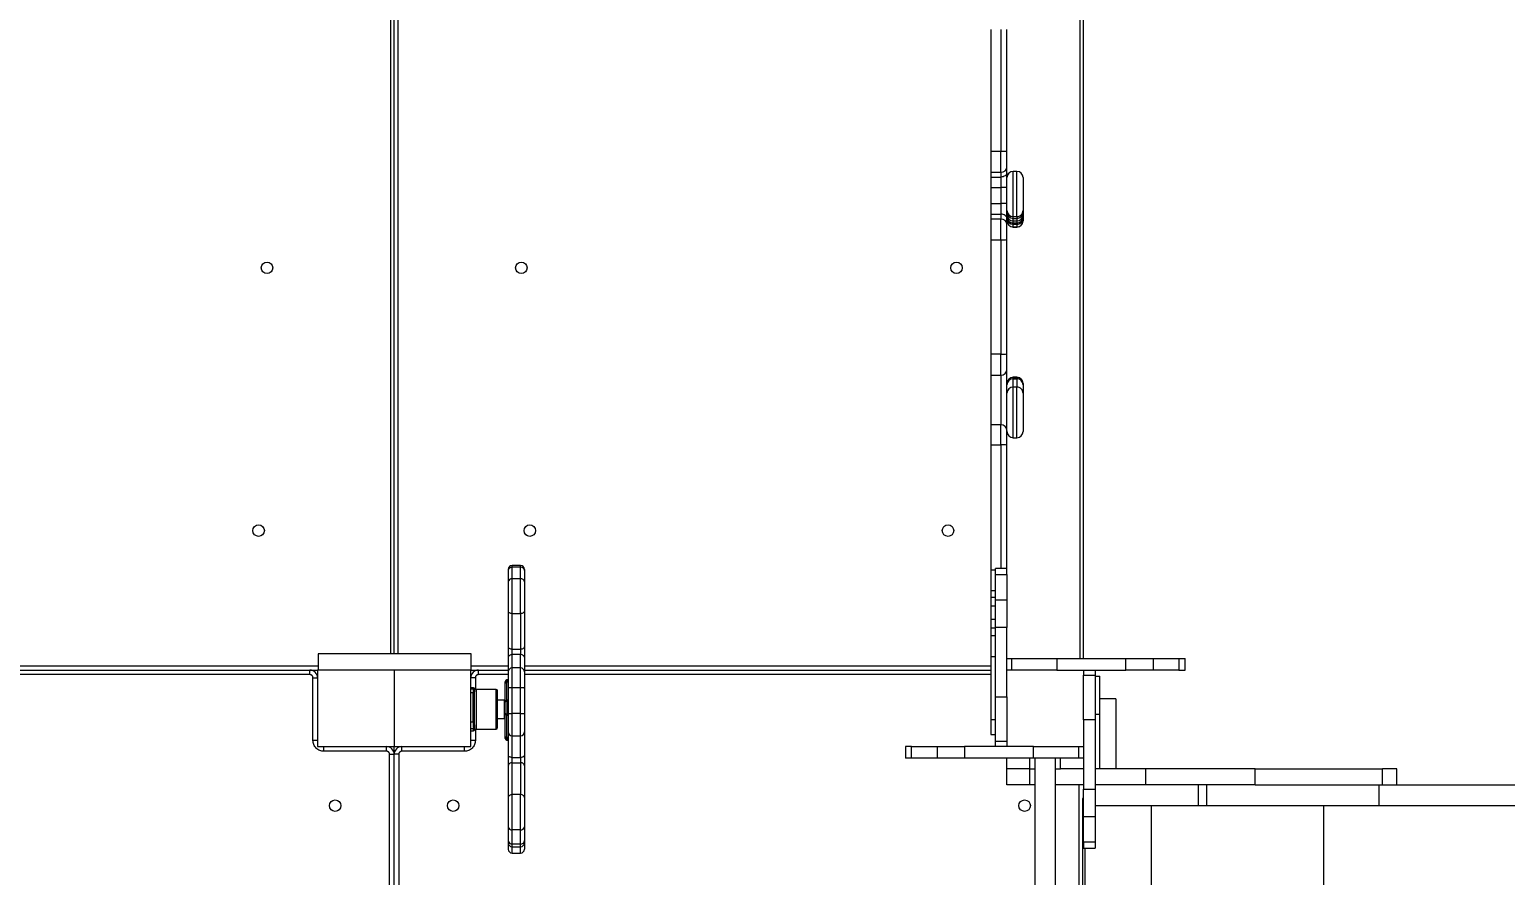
# Model space of a CAD drawing. Header units: millimetres. Extents: x -9110 to 8278, y -6387 to 5914.
# Drawn here: x 2293 to 4219, y -764 to 340 of the extents above; entities that cross this region are included whole.
import ezdxf

# ---------------------------------------------------------------- set-up
doc = ezdxf.new("R2010")
doc.units = ezdxf.units.MM
doc.layers.add('DIKOM_ОБЪЕКТ', color=7, linetype='Continuous')
doc.layers.add('DIKOM_РАЗМЕР_ОБЪЕКТА', color=7, linetype='Continuous')
doc.styles.add('style1', font='arial.ttf', dxfattribs={"width": 0.8})
doc.dimstyles.new('1-50', dxfattribs={"dimtxt": 300, "dimasz": 200, "dimexe": 100, "dimexo": 0, "dimgap": 100, "dimtad": 1, "dimtxsty": 'style1', "dimcen": 200, "dimclrd": 7, "dimclre": 7, "dimclrt": 7, "dimadec": 1, "dimazin": 2, "dimtfac": 1, "dimtmove": 0, "dimatfit": 2, "dimfxl": 0, "dimlwd": 25, "dimlwe": 18, "dimarcsym": 0})

# ---------------------------------------------------------------- blocks, each defined once
blk = doc.blocks.new('*D11')
at = {"layer": 'Defpoints', "color": 0, "transparency": 16777216}
for p in [(-6509.9, 304), (6278.2, -1263), (6278.2, -4310)]:
    blk.add_point(p, dxfattribs=at)
at = {"layer": 'DIKOM_РАЗМЕР_ОБЪЕКТА', "color": 7, "lineweight": 18, "transparency": 16777216}
for p, q in [((-6509.9, 304), (-6509.9, -4410)), ((6278.2, -1263), (6278.2, -4410))]:
    blk.add_line(p, q, dxfattribs=at)
at = {"layer": 'DIKOM_РАЗМЕР_ОБЪЕКТА', "color": 7, "lineweight": 25, "transparency": 16777216}
blk.add_line((-6309.9, -4310), (6078.2, -4310), dxfattribs=at)
at = {"layer": 'DIKOM_РАЗМЕР_ОБЪЕКТА', "color": 7, "transparency": 16777216}
for points in [[(-6309.9, -4276.6), (-6309.9, -4343.3), (-6509.9, -4310)], [(6078.2, -4276.6), (6078.2, -4343.3), (6278.2, -4310)]]:
    blk.add_solid(points, dxfattribs=at)
at = {"layer": 'DIKOM_РАЗМЕР_ОБЪЕКТА', "color": 7, "transparency": 16777216, "insert": (-27.3, -4056.8), "char_height": 300, "attachment_point": 5, "style": 'style1'}
blk.add_mtext('12800', dxfattribs=at)

msp = doc.modelspace()

# ---------------------------------------------------------------- linework, layer by layer
at = {"layer": 'DIKOM_ОБЪЕКТ', "color": 7, "linetype": 'Continuous', "lineweight": 15}
for p, q in [((2763.752, 982.968), (2763.752, -475.032)), ((2768.752, -475.032), (2768.752, 982.968)), ((2773.752, -475.032), (2773.752, 982.968)), ((3663.752, 988.968), (3663.752, -481.032)), ((3668.752, -481.032), (3668.752, 988.968)), ((3547.752, 340.289), (3547.752, 180.913)), ((3560.752, 340.289), (3560.752, 180.913)), ((3568.752, 180.696), (3568.752, 340.072)), ((3547.752, 180.913), (3547.752, 153.859)), ((3560.752, 180.913), (3547.752, 180.913)), ((3560.752, 153.859), (3560.752, 180.913)), ((3581.752, 154.911), (3576.752, 154.911)), ((3576.752, 95.915), (3576.752, 154.911)), ((3581.752, 95.915), (3581.752, 154.911)), ((3547.752, 153.859), (3560.752, 153.859)), ((3547.752, 153.859), (3547.752, 147.518)), ((3547.752, 147.518), (3560.752, 147.518)), ((3547.752, 147.518), (3547.752, 133.648)), ((3560.752, 153.859), (3560.752, 147.518)), ((3560.752, 147.518), (3560.752, 133.648)), ((3547.752, 133.648), (3560.752, 133.648)), ((3547.752, 133.648), (3547.752, 112.842)), ((3568.752, 133.648), (3560.752, 133.648)), ((3560.752, 133.648), (3560.752, 112.842)), ((3568.752, 112.842), (3568.752, 133.648)), ((3547.752, 112.842), (3560.752, 112.842)), ((3547.752, 112.842), (3547.752, 98.972)), ((3547.752, 98.972), (3560.752, 98.972)), ((3547.752, 98.972), (3547.752, 92.637)), ((3560.752, 112.842), (3560.752, 98.972)), ((3568.752, 112.842), (3560.752, 112.842)), ((3560.752, 98.972), (3560.752, 92.637)), ((3589.752, 103.914), (3589.752, 101.574)), ((3589.752, 97.965), (3589.752, 95.075)), ((3560.752, 92.637), (3547.752, 92.637)), ((3547.752, 92.637), (3547.752, 65.597)), ((3560.752, 65.597), (3560.752, 92.637)), ((3576.752, 95.915), (3581.752, 95.915)), ((3576.752, 93.576), (3576.752, 95.915)), ((3576.752, 93.576), (3581.752, 93.576)), ((3576.752, 90.379), (3576.752, 93.576)), ((3576.752, 90.379), (3581.752, 90.379)), ((3576.752, 87.489), (3576.752, 90.379)), ((3581.752, 87.489), (3576.752, 87.489)), ((3576.752, 85.942), (3576.752, 87.489)), ((3576.752, 85.942), (3581.752, 85.942)), ((3576.752, 82.284), (3576.752, 85.942)), ((3581.752, 82.284), (3576.752, 82.284)), ((3576.752, 82.279), (3576.752, 82.284)), ((3576.752, 82.279), (3581.752, 82.279)), ((3581.752, 95.915), (3581.752, 93.576)), ((3581.752, 93.576), (3581.752, 90.379)), ((3581.752, 90.379), (3581.752, 87.489)), ((3581.752, 85.942), (3581.752, 87.489)), ((3581.752, 85.942), (3581.752, 82.284)), ((3581.752, 82.279), (3581.752, 82.284)), ((3589.752, 93.941), (3589.752, 90.283)), ((3547.752, 65.597), (3560.752, 65.597)), ((3547.752, 65.597), (3547.752, -83.593)), ((3560.752, 65.597), (3560.752, -83.593)), ((3568.752, -83.378), (3568.752, 65.812)), ((3560.752, -83.593), (3547.752, -83.593)), ((3547.752, -83.593), (3547.752, -111.049)), ((3560.752, -111.049), (3560.752, -83.593)), ((3547.752, -111.049), (3560.752, -111.049)), ((3547.752, -111.049), (3547.752, -176.031)), ((3560.752, -111.049), (3560.752, -176.031)), ((3581.752, -113.873), (3576.752, -113.873)), ((3576.752, -113.914), (3576.752, -113.873)), ((3576.752, -113.914), (3581.752, -113.914)), ((3576.752, -115.8), (3576.752, -113.914)), ((3581.752, -113.914), (3581.752, -113.873)), ((3581.752, -113.914), (3581.752, -115.8)), ((3581.752, -115.8), (3576.752, -115.8)), ((3576.752, -115.841), (3576.752, -115.8)), ((3576.752, -126.811), (3576.752, -115.841)), ((3576.752, -115.841), (3581.752, -115.841)), ((3581.752, -126.811), (3576.752, -126.811)), ((3576.752, -192.766), (3576.752, -126.811)), ((3581.752, -115.841), (3581.752, -115.8)), ((3581.752, -115.841), (3581.752, -126.811)), ((3581.752, -192.766), (3581.752, -126.811)), ((3589.752, -121.903), (3589.752, -123.656)), ((3589.752, -123.831), (3589.752, -134.8)), ((3560.752, -176.031), (3547.752, -176.031)), ((3547.752, -176.031), (3547.752, -202.025)), ((3560.752, -202.025), (3560.752, -176.031)), ((3547.752, -202.025), (3560.752, -202.025)), ((3547.752, -202.025), (3547.752, -365.569)), ((3560.752, -202.025), (3560.752, -363.457)), ((3568.752, -363.457), (3568.752, -202.411)), ((3576.752, -192.766), (3581.752, -192.766)), ((2933.752, -359.503), (2922.752, -359.503)), ((2922.752, -361.668), (2922.752, -359.503)), ((2922.752, -376.84), (2922.752, -361.668)), ((2933.752, -361.668), (2922.752, -361.668)), ((2933.752, -361.668), (2933.752, -359.503)), ((2933.752, -376.84), (2933.752, -361.668)), ((3547.752, -365.569), (3547.752, -392.404)), ((3553.752, -365.569), (3547.752, -365.569)), ((3568.752, -363.457), (3553.752, -363.457)), ((3553.752, -371.513), (3553.752, -363.457)), ((3568.752, -371.513), (3568.752, -363.457)), ((2922.752, -422.371), (2922.752, -376.84)), ((2933.752, -376.84), (2922.752, -376.84)), ((2933.752, -422.371), (2933.752, -376.84)), ((3553.752, -371.513), (3568.752, -371.513)), ((3553.752, -404.74), (3553.752, -371.513)), ((3568.752, -371.513), (3568.752, -404.74)), ((3547.752, -392.404), (3547.752, -400.758)), ((3547.752, -392.404), (3553.752, -392.404)), ((3547.752, -400.758), (3547.752, -412.153)), ((3547.752, -400.758), (3553.752, -400.758)), ((2917.752, -419.043), (2917.752, -465.642)), ((2922.752, -422.371), (2933.752, -422.371)), ((2922.752, -468.971), (2922.752, -422.371)), ((2933.752, -422.371), (2933.752, -468.971)), ((2938.752, -419.043), (2938.752, -465.642)), ((3547.752, -412.153), (3547.752, -429.455)), ((3547.752, -412.153), (3553.752, -412.153)), ((3568.752, -404.74), (3553.752, -404.74)), ((3553.752, -440.711), (3553.752, -404.74)), ((3568.752, -404.74), (3568.752, -440.711)), ((3547.752, -429.455), (3547.752, -441.128)), ((3547.752, -429.455), (3553.752, -429.455)), ((3547.752, -441.128), (3547.752, -451.347)), ((3547.752, -441.128), (3553.752, -441.128)), ((3568.752, -440.711), (3553.752, -440.711)), ((3553.752, -530.828), (3553.752, -440.711)), ((3568.752, -530.828), (3568.752, -440.711)), ((3547.752, -451.347), (3547.752, -478.206)), ((3553.752, -451.347), (3547.752, -451.347)), ((2669.422, -475.032), (2669.422, -496.032)), ((2869.422, -475.032), (2669.422, -475.032)), ((2869.422, -496.032), (2869.422, -475.032)), ((2922.752, -468.971), (2933.752, -468.971)), ((2922.752, -475.868), (2922.752, -468.971)), ((2933.752, -475.868), (2922.752, -475.868)), ((2922.752, -493.289), (2922.752, -475.868)), ((2933.752, -468.971), (2933.752, -475.868)), ((2933.752, -493.289), (2933.752, -475.868)), ((3547.752, -478.206), (3547.752, -561.183)), ((3547.752, -478.206), (3553.752, -478.206)), ((3568.752, -481.032), (3575.275, -481.032)), ((3575.275, -496.032), (3575.275, -481.032)), ((3575.275, -481.032), (3633.956, -481.032)), ((3633.956, -481.032), (3633.956, -496.032)), ((3633.956, -481.032), (3724.072, -481.032)), ((3724.072, -496.032), (3724.072, -481.032)), ((3724.072, -481.032), (3760.044, -481.032)), ((3760.044, -496.032), (3760.044, -481.032)), ((3760.044, -481.032), (3793.271, -481.032)), ((3793.271, -481.032), (3793.271, -496.032)), ((3793.271, -481.032), (3801.327, -481.032)), ((3801.327, -496.032), (3801.327, -481.032)), ((2669.422, -491.032), (1873.752, -491.032)), ((1968.752, -496.032), (2668.752, -496.032)), ((2658.752, -502.032), (2658.752, -496.032)), ((2668.752, -496.032), (2668.752, -596.032)), ((2768.752, -496.032), (2668.752, -496.032)), ((2868.752, -496.032), (2768.752, -496.032)), ((2768.752, -496.032), (2768.752, -596.032)), ((2869.422, -496.032), (2868.752, -496.032)), ((2868.752, -596.032), (2868.752, -496.032)), ((2917.752, -491.032), (2869.422, -491.032)), ((2869.422, -496.032), (2917.752, -496.032)), ((2878.752, -502.032), (2878.752, -496.032)), ((2933.752, -493.289), (2922.752, -493.289)), ((2922.752, -519.064), (2922.752, -493.289)), ((2933.752, -519.064), (2933.752, -493.289)), ((3547.752, -491.032), (2938.752, -491.032)), ((2938.752, -496.032), (3547.752, -496.032)), ((3575.275, -496.032), (3568.752, -496.032)), ((3633.956, -496.032), (3575.275, -496.032)), ((3633.956, -496.032), (3724.072, -496.032)), ((3668.752, -496.032), (3668.752, -502.554)), ((3683.752, -496.032), (3683.752, -502.554)), ((3760.044, -496.032), (3724.072, -496.032)), ((3793.271, -496.032), (3760.044, -496.032)), ((3793.271, -496.032), (3801.327, -496.032)), ((2658.752, -502.032), (1978.752, -502.032)), ((2662.752, -588.032), (2662.752, -506.032)), ((2662.752, -506.032), (2668.752, -506.032)), ((2874.752, -506.032), (2868.752, -506.032)), ((2872.288, -519.23), (2868.752, -519.23)), ((2872.288, -520.665), (2872.288, -519.23)), ((2874.02, -521.614), (2874.02, -520.23)), ((2874.752, -506.032), (2874.752, -520.963)), ((2917.752, -502.032), (2878.752, -502.032)), ((2917.752, -508.897), (2915.752, -508.897)), ((2915.752, -508.897), (2915.752, -511.491)), ((2915.752, -535.496), (2915.752, -511.491)), ((2915.752, -511.491), (2917.752, -511.491)), ((2922.752, -552.729), (2922.752, -519.064)), ((2933.752, -519.064), (2922.752, -519.064)), ((2933.752, -552.729), (2933.752, -519.064)), ((3547.752, -502.032), (2938.752, -502.032)), ((3668.752, -502.554), (3683.752, -502.554)), ((3668.752, -561.235), (3668.752, -502.554)), ((3683.752, -502.554), (3683.752, -561.235)), ((3683.752, -503.815), (3689.752, -503.815)), ((3689.752, -553.815), (3689.752, -503.815)), ((2868.752, -520.665), (2872.288, -520.665)), ((2871.752, -525.749), (2868.752, -525.749)), ((2871.752, -523.144), (2871.752, -525.749)), ((2871.752, -563.676), (2871.752, -525.749)), ((2901.752, -521.23), (2875.752, -521.23)), ((2875.752, -521.23), (2875.752, -573.23)), ((2901.752, -573.23), (2901.752, -521.23)), ((2912.752, -535.23), (2903.752, -535.23)), ((2912.752, -559.23), (2912.752, -535.23)), ((2915.752, -535.496), (2915.752, -554.825)), ((2917.752, -535.496), (2915.752, -535.496)), ((3553.752, -530.828), (3568.752, -530.828)), ((3553.752, -589.509), (3553.752, -530.828)), ((3568.752, -530.828), (3568.752, -589.509)), ((3710.752, -533.815), (3689.752, -533.815)), ((3710.752, -533.815), (3710.752, -625.032)), ((2915.752, -554.825), (2917.752, -554.825)), ((2915.752, -584.086), (2915.752, -554.825)), ((2933.752, -552.729), (2922.752, -552.729)), ((2922.752, -581.905), (2922.752, -552.729)), ((2933.752, -581.905), (2933.752, -552.729)), ((3683.752, -553.815), (3689.752, -553.815)), ((3689.752, -625.032), (3689.752, -553.815)), ((2868.752, -563.676), (2871.752, -563.676)), ((2872.288, -572.619), (2868.752, -572.619)), ((2868.752, -575.23), (2872.288, -575.23)), ((2871.752, -563.676), (2871.752, -569.163)), ((2872.288, -575.23), (2872.288, -572.619)), ((2874.02, -574.23), (2874.02, -571.712)), ((2874.752, -573.498), (2874.752, -588.032)), ((2875.752, -573.23), (2901.752, -573.23)), ((2903.752, -559.23), (2912.752, -559.23)), ((3547.752, -561.183), (3547.752, -580.032)), ((3553.752, -561.183), (3547.752, -561.183)), ((3683.752, -561.235), (3668.752, -561.235)), ((3668.752, -561.235), (3668.752, -651.352)), ((3683.752, -561.235), (3683.752, -651.352)), ((2668.752, -588.032), (2662.752, -588.032)), ((2668.752, -596.032), (2768.752, -596.032)), ((2676.752, -602.032), (2676.752, -596.032)), ((2758.752, -602.032), (2758.752, -596.032)), ((2768.752, -596.032), (2868.752, -596.032)), ((2768.752, -606.032), (2768.752, -596.032)), ((2778.752, -602.032), (2778.752, -596.032)), ((2860.752, -602.032), (2860.752, -596.032)), ((2874.752, -588.032), (2868.752, -588.032)), ((2917.752, -584.086), (2915.752, -584.086)), ((2915.752, -584.086), (2915.752, -587.491)), ((2915.752, -587.491), (2917.752, -587.491)), ((2922.752, -581.905), (2933.752, -581.905)), ((2922.752, -610.177), (2922.752, -581.905)), ((2933.752, -610.177), (2933.752, -581.905)), ((3436.177, -596.032), (3436.177, -611.032)), ((3444.233, -596.032), (3436.177, -596.032)), ((3444.233, -611.032), (3444.233, -596.032)), ((3444.233, -596.032), (3477.461, -596.032)), ((3477.461, -596.032), (3477.461, -611.032)), ((3477.461, -596.032), (3513.432, -596.032)), ((3513.432, -596.032), (3513.432, -611.032)), ((3603.548, -596.032), (3513.432, -596.032)), ((3547.752, -580.032), (3553.752, -580.032)), ((3568.752, -589.509), (3553.752, -589.509)), ((3553.752, -596.032), (3553.752, -589.509)), ((3568.752, -589.509), (3568.752, -596.032)), ((3603.548, -611.032), (3603.548, -596.032)), ((3603.548, -596.032), (3662.229, -596.032)), ((3662.229, -596.032), (3662.229, -611.032)), ((3662.229, -596.032), (3668.752, -596.032)), ((2758.752, -602.032), (2676.752, -602.032)), ((2762.752, -1286.032), (2762.752, -606.032)), ((2762.752, -606.032), (2768.752, -606.032)), ((2768.752, -1286.032), (2768.752, -606.032)), ((2774.752, -606.032), (2768.752, -606.032)), ((2774.752, -606.032), (2774.752, -1286.032)), ((2860.752, -602.032), (2778.752, -602.032)), ((2922.752, -610.177), (2933.752, -610.177)), ((2922.752, -617.055), (2922.752, -610.177)), ((2933.752, -610.177), (2933.752, -617.055)), ((3444.233, -611.032), (3436.177, -611.032)), ((3477.461, -611.032), (3444.233, -611.032)), ((3513.432, -611.032), (3477.461, -611.032)), ((3603.548, -611.032), (3513.432, -611.032)), ((3568.752, -625.032), (3568.752, -611.032)), ((3598.752, -625.032), (3598.752, -611.032)), ((3662.229, -611.032), (3603.548, -611.032)), ((3605.252, -611.032), (3605.252, -1292.032)), ((3632.252, -1292.032), (3632.252, -611.032)), ((3638.762, -625.032), (3638.762, -611.032)), ((3668.752, -611.032), (3662.229, -611.032)), ((2917.752, -620.786), (2917.752, -662.362)), ((2922.752, -658.632), (2922.752, -617.055)), ((2922.752, -617.055), (2933.752, -617.055)), ((2933.752, -617.055), (2933.752, -658.632)), ((2938.752, -620.786), (2938.752, -662.362)), ((3598.752, -625.032), (3568.752, -625.032)), ((3568.757, -646.032), (3568.757, -625.032)), ((3598.752, -625.032), (3605.252, -625.032)), ((3598.756, -646.032), (3598.756, -625.032)), ((3632.252, -625.032), (3638.762, -625.032)), ((3639.168, -625.032), (3638.762, -625.032)), ((3668.752, -625.032), (3638.762, -625.032)), ((3749.907, -625.032), (3683.752, -625.032)), ((3749.907, -646.032), (3749.907, -625.032)), ((3892.659, -625.032), (3749.907, -625.032)), ((3892.659, -646.032), (3892.659, -625.032)), ((3892.659, -625.032), (4058.806, -625.032)), ((4058.806, -646.032), (4058.806, -625.032)), ((4077.668, -625.032), (4058.806, -625.032)), ((4077.668, -646.032), (4077.668, -625.032)), ((3598.756, -646.032), (3568.757, -646.032)), ((3605.252, -646.032), (3598.756, -646.032)), ((3668.752, -646.032), (3632.252, -646.032)), ((3662.752, -1246.032), (3662.752, -646.032)), ((3668.752, -651.352), (3683.752, -651.352)), ((3668.752, -687.323), (3668.752, -651.352)), ((3749.907, -646.032), (3683.752, -646.032)), ((3683.752, -651.352), (3683.752, -687.323)), ((3892.659, -646.032), (3749.907, -646.032)), ((3818.759, -673.032), (3818.759, -646.032)), ((3829.592, -673.032), (3829.592, -646.032)), ((3892.659, -646.032), (4040.106, -646.032)), ((4040.106, -646.032), (4054.569, -646.032)), ((4054.569, -673.032), (4054.569, -646.032)), ((4054.569, -646.032), (5333.103, -646.032)), ((2922.752, -704.626), (2922.752, -658.632)), ((2933.752, -658.632), (2922.752, -658.632)), ((2933.752, -704.626), (2933.752, -658.632)), ((3667.262, -663.532), (3667.262, -1228.532)), ((3668.752, -663.532), (3667.262, -663.532)), ((3683.752, -673.032), (3818.759, -673.032)), ((3756.801, -673.032), (3756.801, -1219.032)), ((3818.759, -673.032), (3829.592, -673.032)), ((3829.592, -673.032), (4054.569, -673.032)), ((3981.778, -673.032), (3981.778, -1219.032)), ((4054.569, -673.032), (5333.103, -673.032)), ((3668.752, -687.323), (3683.752, -687.323)), ((3668.752, -720.551), (3668.752, -687.323)), ((3683.752, -687.323), (3683.752, -720.551)), ((2933.752, -704.626), (2922.752, -704.626)), ((2922.752, -723.12), (2922.752, -704.626)), ((2933.752, -723.12), (2933.752, -704.626)), ((2933.752, -723.12), (2922.752, -723.12)), ((2922.752, -726.736), (2922.752, -723.12)), ((2922.752, -726.736), (2933.752, -726.736)), ((2922.752, -734.958), (2922.752, -726.736)), ((2933.752, -726.736), (2933.752, -723.12)), ((2933.752, -734.958), (2933.752, -726.736)), ((3683.752, -720.551), (3668.752, -720.551)), ((3668.752, -720.551), (3668.752, -728.606)), ((3668.752, -728.606), (3683.752, -728.606)), ((3670.262, -728.606), (3670.262, -1219.032)), ((3683.752, -720.551), (3683.752, -728.606)), ((2922.752, -734.958), (2933.752, -734.958))]:
    msp.add_line(p, q, dxfattribs=at)
at = {"layer": 'DIKOM_ОБЪЕКТ', "color": 7, "linetype": 'Continuous', "lineweight": 15, "flags": 128}
for points in [[(3568.752, 153.066), (3568.598, 151.984), (3568.143, 150.943), (3567.404, 149.984), (3566.409, 149.143), (3565.197, 148.453), (3563.814, 147.94), (3562.313, 147.625), (3560.752, 147.518)], [(3568.752, 93.423), (3568.598, 94.506), (3568.143, 95.547), (3567.404, 96.506), (3566.409, 97.347), (3565.197, 98.037), (3563.814, 98.549), (3562.313, 98.865), (3560.752, 98.972)], [(2922.752, -422.371), (2921.777, -422.307), (2920.839, -422.118), (2919.974, -421.81), (2919.216, -421.396), (2918.595, -420.892), (2918.133, -420.316), (2917.848, -419.692), (2917.752, -419.043)], [(2938.752, -419.043), (2938.656, -419.692), (2938.371, -420.316), (2937.909, -420.892), (2937.288, -421.396), (2936.53, -421.81), (2935.665, -422.118), (2934.727, -422.307), (2933.752, -422.371)], [(2922.752, -468.971), (2921.777, -468.907), (2920.839, -468.717), (2919.974, -468.41), (2919.216, -467.996), (2918.595, -467.491), (2918.133, -466.916), (2917.848, -466.292), (2917.752, -465.642)], [(2922.752, -475.868), (2921.777, -475.936), (2920.839, -476.139), (2919.974, -476.469), (2919.216, -476.913), (2918.595, -477.454), (2918.133, -478.07), (2917.848, -478.74), (2917.752, -479.436)], [(2938.752, -465.642), (2938.656, -466.292), (2938.371, -466.916), (2937.909, -467.491), (2937.288, -467.996), (2936.53, -468.41), (2935.665, -468.717), (2934.727, -468.907), (2933.752, -468.971)], [(2938.752, -479.436), (2938.656, -478.74), (2938.371, -478.07), (2937.909, -477.454), (2937.288, -476.913), (2936.53, -476.469), (2935.665, -476.139), (2934.727, -475.936), (2933.752, -475.868)], [(2922.752, -519.064), (2921.777, -519.078), (2920.839, -519.118), (2919.974, -519.183), (2919.216, -519.27), (2918.595, -519.377), (2918.133, -519.499), (2917.848, -519.631), (2917.752, -519.768)], [(2938.752, -519.768), (2938.656, -519.631), (2938.371, -519.499), (2937.909, -519.377), (2937.288, -519.27), (2936.53, -519.183), (2935.665, -519.118), (2934.727, -519.078), (2933.752, -519.064)], [(2913.752, -582.767), (2913.79, -583.025), (2913.904, -583.272), (2914.089, -583.5), (2914.338, -583.7), (2914.641, -583.864), (2914.987, -583.986), (2915.362, -584.061), (2915.752, -584.086)], [(2922.752, -610.177), (2921.777, -610.116), (2920.839, -609.937), (2919.974, -609.646), (2919.216, -609.255), (2918.595, -608.778), (2918.133, -608.234), (2917.848, -607.643), (2917.752, -607.029)], [(2938.752, -607.029), (2938.656, -607.643), (2938.371, -608.234), (2937.909, -608.778), (2937.288, -609.255), (2936.53, -609.646), (2935.665, -609.937), (2934.727, -610.116), (2933.752, -610.177)], [(2922.752, -617.055), (2921.777, -617.126), (2920.839, -617.339), (2919.974, -617.684), (2919.216, -618.148), (2918.595, -618.713), (2918.133, -619.358), (2917.848, -620.058), (2917.752, -620.786)], [(2938.752, -620.786), (2938.656, -620.058), (2938.371, -619.358), (2937.909, -618.713), (2937.288, -618.148), (2936.53, -617.684), (2935.665, -617.339), (2934.727, -617.126), (2933.752, -617.055)], [(2922.752, -658.632), (2921.777, -658.703), (2920.839, -658.915), (2919.974, -659.26), (2919.216, -659.724), (2918.595, -660.29), (2918.133, -660.935), (2917.848, -661.635), (2917.752, -662.362)], [(2938.752, -662.362), (2938.656, -661.635), (2938.371, -660.935), (2937.909, -660.29), (2937.288, -659.724), (2936.53, -659.26), (2935.665, -658.915), (2934.727, -658.703), (2933.752, -658.632)]]:
    msp.add_lwpolyline(points, dxfattribs=at)
at = {"layer": 'DIKOM_ОБЪЕКТ', "color": 7, "linetype": 'Continuous', "lineweight": 15}
for centre in [(2602.752, 28.968), (2934.752, 28.968), (3502.752, 28.968), (2591.752, -314.032), (2945.752, -314.032), (3491.752, -314.032), (2691.752, -673.032), (2845.752, -673.032), (3591.752, -673.032)]:
    msp.add_circle(centre, 7.5, dxfattribs=at)
for centre, radius, start, end in [((3562.751, 106.946), 73.995, 85.347847, 91.547744), ((3561.222, 161.394), 7.549, 266.431937, 355.920689), ((3576.752, 146.911), 8, 90, 180), ((3581.752, 146.911), 8, 0, 90), ((3576.751, 103.915), 7.999, 180.005154, 270.003811), ((3576.752, 101.575), 8, 180.005397, 270.003568), ((3576.551, 98.178), 7.802, 181.562032, 271.478918), ((3581.753, 103.914), 7.999, 269.994976, 359.996059), ((3581.753, 101.575), 7.999, 269.995219, 359.995816), ((3581.954, 98.177), 7.801, 268.519854, 358.439196), ((3561.223, 85.103), 7.549, 4.08637, 93.574065), ((3576.551, 95.288), 7.802, 181.562032, 271.478918), ((3576.751, 93.942), 7.999, 180.005154, 270.003811), ((3576.752, 90.284), 8, 180.005397, 270.003568), ((3576.752, 90.279), 8, 180, 270), ((3581.954, 95.288), 7.801, 268.519854, 358.439196), ((3581.753, 93.941), 7.999, 269.994976, 359.996059), ((3581.753, 90.284), 7.999, 269.995219, 359.995816), ((3581.752, 90.279), 8, 270, 0), ((3562.751, 140.346), 74.775, 268.468456, 274.603533), ((3562.751, -8.85), 74.77, 268.468027, 274.603535), ((3560.977, -103.274), 7.778, 268.339969, 358.238934), ((3576.752, -121.873), 8, 90, 180), ((3576.747, -121.908), 7.995, 89.96135, 179.959835), ((3581.752, -121.873), 8, 0, 90), ((3581.758, -121.908), 7.994, 0.038951, 90.039863), ((3576.752, -123.8), 8, 90, 180), ((3576.747, -123.836), 7.995, 89.961654, 179.959746), ((3576.747, -134.805), 7.995, 89.96135, 179.959835), ((3581.752, -123.8), 8, 0, 90), ((3581.758, -123.836), 7.994, 0.039041, 90.03956), ((3581.758, -134.805), 7.994, 0.038951, 90.039863), ((3561.079, -183.705), 7.681, 2.666646, 92.439553), ((3576.752, -184.766), 8, 180, 270), ((3581.752, -184.766), 8, 270, 0), ((3562.747, -243.858), 41.881, 81.756571, 92.730611), ((2922.752, -364.503), 5, 90, 180), ((2922.578, -366.495), 4.83, 87.936204, 177.775399), ((2933.752, -364.503), 5, 0, 90), ((2933.926, -366.495), 4.83, 2.225417, 92.063662), ((2922.409, -381.502), 4.675, 85.796061, 175.063345), ((2934.095, -381.502), 4.675, 4.937496, 94.203772), ((2658.752, -506.032), 10, 0, 90), ((2878.752, -506.032), 10, 90, 180), ((2922.752, -498.289), 5, 90, 180), ((2933.752, -498.289), 5, 0, 90), ((2872.288, -521.23), 2, 30, 90), ((2875.752, -519.23), 2, 210, 270), ((2915.752, -510.897), 2, 90, 180), ((2915.526, -513.277), 1.8, 82.798445, 170.254712), ((2871.778, -525.118), 1.974, 0.777662, 90.757751), ((2871.752, -527.749), 2, 0, 90), ((2872.307, -522.686), 2.021, 32.04283, 90.532503), ((2901.752, -523.23), 2, 0, 90), ((2912.752, -534.23), 1, 270, 0), ((2915.733, -537.477), 1.981, 89.448611, 179.436987), ((2915.705, -552.872), 1.954, 181.437275, 271.367755), ((2921.503, -507.164), 45.583, 265.279926, 271.570189), ((2935.001, -507.162), 45.585, 268.429879, 274.719969), ((2871.756, -561.68), 1.996, 269.890048, 359.890216), ((2871.809, -567.219), 1.944, 268.320392, 358.216261), ((2872.321, -570.575), 2.044, 269.060892, 326.203381), ((2872.288, -573.23), 2, 270, 330), ((2875.752, -575.23), 2, 90, 150), ((2901.752, -571.23), 2, 270, 0), ((2912.752, -560.23), 1, 0, 90), ((2922.752, -576.905), 5, 180, 270), ((2933.752, -576.905), 5, 270, 0), ((2758.752, -606.032), 10, 0, 90), ((2778.752, -606.032), 10, 90, 180), ((2915.752, -585.491), 2, 180, 270), ((2922.276, -700.087), 4.564, 187.611761, 275.983587), ((2934.228, -700.087), 4.564, 264.01661, 352.387378), ((2922.469, -718.4), 4.728, 183.905398, 273.434125), ((2922.752, -721.736), 5, 180, 270), ((2922.752, -729.958), 5, 180, 270), ((2934.035, -718.4), 4.728, 266.566029, 356.093771), ((2933.752, -721.736), 5, 270, 0), ((2933.752, -729.958), 5, 270, 0)]:
    msp.add_arc(centre, radius, start, end, dxfattribs=at)
for points, knots in [([(3568.752, 160.857), (3568.752, 161.359), (3568.752, 162.376), (3568.752, 164.333), (3568.752, 166.599), (3568.752, 169.156), (3568.752, 171.923), (3568.752, 174.821), (3568.752, 177.762), (3568.752, 179.728), (3568.752, 180.696)], [0, 0, 0, 0, 0.1209148, 0.24526782, 0.37201734, 0.50000062, 0.62798861, 0.75473889, 0.87908817, 1, 1, 1, 1]), ([(3568.752, 153.066), (3568.752, 154.554), (3568.752, 157.53), (3568.752, 159.748), (3568.752, 160.857)], [0, 0, 0, 0, 0.49999812, 1, 1, 1, 1]), ([(3568.752, 133.648), (3568.752, 135.42), (3568.752, 138.997), (3568.752, 144.173), (3568.752, 149.009), (3568.752, 151.722), (3568.752, 153.066)], [0, 0, 0, 0, 0.24769113, 0.49999995, 0.75230594, 1, 1, 1, 1]), ([(3589.752, 146.88), (3589.752, 146.835), (3589.752, 146.738), (3589.752, 145.635), (3589.752, 143.723), (3589.752, 140.986), (3589.752, 138.152), (3589.752, 135.65), (3589.752, 133.087), (3589.752, 129.793), (3589.752, 125.788), (3589.752, 121.77), (3589.752, 117.743), (3589.752, 113.856), (3589.752, 110.369), (3589.752, 107.985), (3589.752, 106.462), (3589.752, 105.246), (3589.752, 104.196), (3589.752, 104.006), (3589.752, 103.914)], [0, 0, 0, 0, 0.05299918, 0.11507896, 0.17974213, 0.24577627, 0.31181126, 0.34417907, 0.37655713, 0.43863894, 0.49721194, 0.55578477, 0.61786673, 0.6825299, 0.74856308, 0.81459944, 0.84696619, 0.8793431, 0.94142406, 1, 1, 1, 1]), ([(3568.752, 93.423), (3568.752, 94.767), (3568.752, 97.48), (3568.752, 102.317), (3568.752, 107.492), (3568.752, 111.07), (3568.752, 112.842)], [0, 0, 0, 0, 0.24769401, 0.49999748, 0.75230891, 1, 1, 1, 1]), ([(3589.752, 101.574), (3589.752, 101.461), (3589.752, 101.233), (3589.752, 100.021), (3589.752, 98.65), (3589.752, 97.965)], [0, 0, 0, 0, 0.33325334, 0.66673508, 1, 1, 1, 1]), ([(3568.752, 85.641), (3568.752, 86.749), (3568.752, 88.965), (3568.752, 91.937), (3568.752, 93.423)], [0, 0, 0, 0, 0.50000013, 1, 1, 1, 1]), ([(3568.752, 65.812), (3568.752, 66.78), (3568.752, 68.744), (3568.752, 71.684), (3568.752, 74.58), (3568.752, 77.345), (3568.752, 79.9), (3568.752, 82.166), (3568.752, 84.122), (3568.752, 85.139), (3568.752, 85.641)], [0, 0, 0, 0, 0.12091647, 0.24526751, 0.37201817, 0.50000165, 0.62798005, 0.75473089, 0.87908492, 1, 1, 1, 1]), ([(3589.752, 95.075), (3589.752, 94.76), (3589.752, 94.129), (3589.752, 94.004), (3589.752, 93.941)], [0, 0, 0, 0, 0.50000379, 1, 1, 1, 1]), ([(3568.752, -103.513), (3568.752, -103.116), (3568.752, -102.309), (3568.752, -100.537), (3568.752, -98.35), (3568.752, -95.76), (3568.752, -92.864), (3568.752, -89.766), (3568.752, -86.584), (3568.752, -84.435), (3568.752, -83.378)], [0, 0, 0, 0, 0.12004657, 0.24423963, 0.37136337, 0.50000094, 0.62863549, 0.75575939, 0.87995443, 1, 1, 1, 1]), ([(3568.752, -183.348), (3568.752, -182.441), (3568.752, -180.595), (3568.752, -176.783), (3568.752, -172.206), (3568.752, -166.905), (3568.752, -161.074), (3568.752, -154.918), (3568.752, -148.66), (3568.752, -142.423), (3568.752, -136.22), (3568.752, -130.063), (3568.752, -124.08), (3568.752, -118.491), (3568.752, -113.493), (3568.752, -109.269), (3568.752, -105.845), (3568.752, -104.281), (3568.752, -103.513)], [0, 0, 0, 0, 0.0600635, 0.12216939, 0.18571197, 0.2499991, 0.31428693, 0.37782952, 0.43993462, 0.49999934, 0.56006407, 0.62216847, 0.68571138, 0.74999878, 0.81428686, 0.87782994, 0.93993448, 1, 1, 1, 1]), ([(3589.752, -134.8), (3589.752, -134.96), (3589.752, -135.291), (3589.752, -136.644), (3589.752, -138.162), (3589.752, -140.032), (3589.752, -142.918), (3589.752, -146.399), (3589.752, -149.425), (3589.752, -152.498), (3589.752, -156.4), (3589.752, -161.081), (3589.752, -165.718), (3589.752, -169.504), (3589.752, -172.433), (3589.752, -175.28), (3589.752, -178.477), (3589.752, -181.012), (3589.752, -182.576), (3589.752, -183.774), (3589.752, -184.655), (3589.752, -184.673), (3589.752, -184.68)], [0, 0, 0, 0, 0.05922511, 0.121998, 0.15472612, 0.18746246, 0.25423295, 0.32100324, 0.3537318, 0.38646851, 0.44924128, 0.50846598, 0.56769076, 0.63046379, 0.66319364, 0.69592849, 0.76269918, 0.82946817, 0.86219727, 0.89493412, 0.9577088, 1, 1, 1, 1]), ([(3568.752, -202.411), (3568.752, -201.433), (3568.752, -199.451), (3568.752, -196.521), (3568.752, -193.668), (3568.752, -190.981), (3568.752, -188.542), (3568.752, -186.429), (3568.752, -184.653), (3568.752, -183.779), (3568.752, -183.348)], [0, 0, 0, 0, 0.12080275, 0.24513413, 0.37193167, 0.49999744, 0.62806765, 0.75486887, 0.87919362, 1, 1, 1, 1]), ([(3568.752, -183.698), (3568.752, -184.046), (3568.752, -184.694), (3568.752, -184.685), (3568.752, -184.68)], [0, 0, 0, 0, 0.5372975, 1, 1, 1, 1]), ([(2917.752, -364.618), (2917.752, -364.627), (2917.752, -364.649), (2917.752, -365.703), (2917.752, -366.308)], [0, 0, 0, 0, 0.42568884, 1, 1, 1, 1]), ([(2938.752, -364.618), (2938.752, -364.627), (2938.752, -364.649), (2938.752, -365.703), (2938.752, -366.308)], [0, 0, 0, 0, 0.42568884, 1, 1, 1, 1]), ([(2917.752, -366.308), (2917.752, -368.463), (2917.752, -372.774), (2917.752, -378.325), (2917.752, -381.1)], [0, 0, 0, 0, 0.49999736, 1, 1, 1, 1]), ([(2917.752, -381.1), (2917.752, -382.138), (2917.752, -384.239), (2917.752, -388.543), (2917.752, -393.443), (2917.752, -398.744), (2917.752, -404.214), (2917.752, -409.632), (2917.752, -414.756), (2917.752, -417.625), (2917.752, -419.043)], [0, 0, 0, 0, 0.12349686, 0.24999976, 0.37650354, 0.49999899, 0.62349452, 0.74999856, 0.8765032, 1, 1, 1, 1]), ([(2938.752, -366.308), (2938.752, -368.463), (2938.752, -372.774), (2938.752, -378.325), (2938.752, -381.1)], [0, 0, 0, 0, 0.49999736, 1, 1, 1, 1]), ([(2938.752, -381.1), (2938.752, -382.138), (2938.752, -384.239), (2938.752, -388.543), (2938.752, -393.443), (2938.752, -398.744), (2938.752, -404.214), (2938.752, -409.632), (2938.752, -414.756), (2938.752, -417.625), (2938.752, -419.043)], [0, 0, 0, 0, 0.12349686, 0.24999976, 0.37650354, 0.49999899, 0.62349452, 0.74999856, 0.8765032, 1, 1, 1, 1]), ([(2917.752, -465.642), (2917.752, -466.106), (2917.752, -467.059), (2917.752, -468.762), (2917.752, -470.644), (2917.752, -472.633), (2917.752, -474.608), (2917.752, -476.452), (2917.752, -478.097), (2917.752, -478.998), (2917.752, -479.436)], [0, 0, 0, 0, 0.11702136, 0.24062978, 0.36904017, 0.49999846, 0.6309565, 0.75936645, 0.88297207, 1, 1, 1, 1]), ([(2917.752, -479.436), (2917.752, -481.886), (2917.752, -486.801), (2917.752, -493.117), (2917.752, -497.04), (2917.752, -498.006)], [0, 0, 0, 0, 0.42843263, 0.85934379, 1, 1, 1, 1]), ([(2938.752, -465.642), (2938.752, -466.106), (2938.752, -467.059), (2938.752, -468.762), (2938.752, -470.644), (2938.752, -472.633), (2938.752, -474.608), (2938.752, -476.452), (2938.752, -478.097), (2938.752, -478.998), (2938.752, -479.436)], [0, 0, 0, 0, 0.11702136, 0.24062978, 0.36904017, 0.49999846, 0.6309565, 0.75936645, 0.88297207, 1, 1, 1, 1]), ([(2938.752, -479.436), (2938.752, -481.886), (2938.752, -486.801), (2938.752, -493.123), (2938.752, -497.052), (2938.752, -498.023)], [0, 0, 0, 0, 0.42807914, 0.85863477, 1, 1, 1, 1]), ([(2917.752, -498.373), (2917.752, -498.373), (2917.752, -498.375), (2917.752, -499.313), (2917.752, -501.127), (2917.752, -503.829), (2917.752, -507.248), (2917.752, -511.194), (2917.752, -515.405), (2917.752, -518.339), (2917.752, -519.768)], [0, 0, 0, 0, 0.08228718, 0.21089475, 0.34424278, 0.4801039, 0.61596504, 0.74931817, 0.87792053, 1, 1, 1, 1]), ([(2938.752, -498.373), (2938.752, -498.373), (2938.752, -498.375), (2938.752, -499.313), (2938.752, -501.127), (2938.752, -503.829), (2938.752, -507.248), (2938.752, -511.194), (2938.752, -515.405), (2938.752, -518.339), (2938.752, -519.768)], [0, 0, 0, 0, 0.08228718, 0.21089475, 0.34424278, 0.4801039, 0.61596504, 0.74931817, 0.87792053, 1, 1, 1, 1]), ([(2662.752, -506.032), (2662.699, -505.528), (2662.616, -504.754), (2662.118, -503.823), (2661.601, -503.182), (2660.96, -502.666), (2660.029, -502.167), (2659.255, -502.085), (2658.752, -502.032)], [0, 0, 0, 0, 0.2394575, 0.36836029, 0.50000155, 0.63164463, 0.76054692, 1, 1, 1, 1]), ([(2878.752, -502.032), (2878.249, -502.085), (2877.475, -502.167), (2876.544, -502.666), (2875.903, -503.182), (2875.386, -503.823), (2874.888, -504.754), (2874.805, -505.528), (2874.752, -506.032)], [0, 0, 0, 0, 0.23945347, 0.36835597, 0.49999926, 0.63163474, 0.76054211, 1, 1, 1, 1]), ([(2913.752, -510.978), (2913.752, -510.957), (2913.752, -510.931), (2913.752, -511.34), (2913.752, -511.439)], [0, 0, 0, 0, 0.75740385, 1, 1, 1, 1]), ([(2913.752, -512.972), (2913.752, -512.384), (2913.752, -511.78), (2913.752, -511.57), (2913.752, -511.564)], [0, 0, 0, 0, 0.97316303, 1, 1, 1, 1]), ([(2913.752, -537.458), (2913.752, -536.785), (2913.752, -535.437), (2913.752, -532.402), (2913.752, -528.645), (2913.752, -524.117), (2913.752, -518.947), (2913.752, -514.96), (2913.752, -512.972)], [0, 0, 0, 0, 0.1658768, 0.33259548, 0.50000161, 0.66739626, 0.83412249, 1, 1, 1, 1]), ([(2917.752, -519.768), (2917.752, -525.219), (2917.752, -536.121), (2917.752, -547.102), (2917.752, -552.592)], [0, 0, 0, 0, 0.50000014, 1, 1, 1, 1]), ([(2938.752, -519.768), (2938.752, -525.219), (2938.752, -536.121), (2938.752, -547.102), (2938.752, -552.592)], [0, 0, 0, 0, 0.50000014, 1, 1, 1, 1]), ([(2872.288, -520.665), (2872.263, -520.965), (2872.212, -521.592), (2871.867, -522.417), (2871.789, -522.907), (2871.752, -523.144)], [0, 0, 0, 0, 0.3202063, 0.67057137, 1, 1, 1, 1]), ([(2873.752, -525.091), (2873.804, -524.449), (2873.908, -523.166), (2873.983, -522.131), (2874.02, -521.614)], [0, 0, 0, 0, 0.50005568, 1, 1, 1, 1]), ([(2873.752, -527.405), (2873.752, -527.218), (2873.752, -526.787), (2873.752, -525.704), (2873.752, -525.091)], [0, 0, 0, 0, 0.43506009, 1, 1, 1, 1]), ([(2873.752, -561.684), (2873.752, -561.542), (2873.752, -561.249), (2873.752, -560.068), (2873.752, -558.301), (2873.752, -555.946), (2873.752, -553.141), (2873.752, -550.062), (2873.752, -546.905), (2873.752, -543.777), (2873.752, -540.681), (2873.752, -537.624), (2873.752, -534.718), (2873.752, -532.155), (2873.752, -530.097), (2873.752, -528.67), (2873.752, -527.865), (2873.752, -527.809), (2873.752, -527.783)], [0, 0, 0, 0, 0.05892107, 0.12123151, 0.18602345, 0.25213365, 0.31824493, 0.38303763, 0.44534818, 0.50427078, 0.56319301, 0.62550354, 0.69029799, 0.75640823, 0.82251482, 0.88731057, 0.94962129, 1, 1, 1, 1]), ([(2903.752, -571.192), (2903.752, -571.031), (2903.752, -570.7), (2903.752, -569.384), (2903.752, -567.915), (2903.752, -566.107), (2903.752, -563.322), (2903.752, -559.313), (2903.752, -554.892), (2903.752, -550.353), (2903.752, -545.858), (2903.752, -541.41), (2903.752, -537.781), (2903.752, -534.975), (2903.752, -532.251), (2903.752, -529.196), (2903.752, -526.295), (2903.752, -524.341), (2903.752, -523.327), (2903.752, -523.32), (2903.752, -523.316)], [0, 0, 0, 0, 0.05932293, 0.12219876, 0.15498844, 0.18777265, 0.25465174, 0.32153018, 0.38701938, 0.44989504, 0.50921726, 0.56853924, 0.63141478, 0.66420465, 0.69698835, 0.76386718, 0.83074837, 0.89623693, 0.95911355, 1, 1, 1, 1]), ([(2913.752, -552.921), (2913.752, -552.584), (2913.752, -551.892), (2913.752, -549.909), (2913.752, -547.472), (2913.752, -544.841), (2913.752, -542.257), (2913.752, -539.965), (2913.752, -538.207), (2913.752, -537.703), (2913.752, -537.458)], [0, 0, 0, 0, 0.1215522, 0.24999971, 0.37845353, 0.50000209, 0.62154991, 0.74999976, 0.87845823, 1, 1, 1, 1]), ([(2913.752, -564.753), (2913.752, -563.145), (2913.752, -559.926), (2913.752, -555.961), (2913.752, -553.934), (2913.752, -552.921)], [0, 0, 0, 0, 0.33327128, 0.66671611, 1, 1, 1, 1]), ([(2917.752, -552.592), (2917.752, -554.387), (2917.752, -558.021), (2917.752, -563.196), (2917.752, -567.83), (2917.752, -571.66), (2917.752, -574.6), (2917.752, -576.349), (2917.752, -577.082), (2917.752, -576.886), (2917.752, -576.877)], [0, 0, 0, 0, 0.13989674, 0.28320121, 0.42650305, 0.56639898, 0.70630036, 0.8496018, 0.9929078, 1, 1, 1, 1]), ([(2938.752, -552.592), (2938.752, -554.387), (2938.752, -558.021), (2938.752, -563.196), (2938.752, -567.83), (2938.752, -571.66), (2938.752, -574.6), (2938.752, -576.349), (2938.752, -577.082), (2938.752, -576.886), (2938.752, -576.877)], [0, 0, 0, 0, 0.13989674, 0.28320121, 0.42650305, 0.56639898, 0.70630036, 0.8496018, 0.9929078, 1, 1, 1, 1]), ([(2871.752, -569.163), (2871.789, -569.509), (2871.865, -570.218), (2872.211, -571.367), (2872.263, -572.21), (2872.288, -572.619)], [0, 0, 0, 0, 0.32928547, 0.67485651, 1, 1, 1, 1]), ([(2873.752, -567.28), (2873.752, -566.368), (2873.752, -564.545), (2873.752, -562.671), (2873.752, -562.013), (2873.752, -561.684)], [0, 0, 0, 0, 0.33328605, 0.66671991, 1, 1, 1, 1]), ([(2874.02, -571.712), (2873.983, -571.032), (2873.908, -569.673), (2873.804, -568.078), (2873.752, -567.28)], [0, 0, 0, 0, 0.50006418, 1, 1, 1, 1]), ([(2913.752, -582.767), (2913.752, -580.522), (2913.752, -576.032), (2913.752, -569.994), (2913.752, -566.5), (2913.752, -564.753)], [0, 0, 0, 0, 0.33327586, 0.66671873, 1, 1, 1, 1]), ([(2917.752, -577.227), (2917.752, -578.368), (2917.752, -582.764), (2917.752, -590.034), (2917.752, -598.939), (2917.752, -604.338), (2917.752, -607.029)], [0, 0, 0, 0, 0.10479757, 0.40377089, 0.70273851, 1, 1, 1, 1]), ([(2938.752, -577.227), (2938.752, -578.368), (2938.752, -582.764), (2938.752, -590.034), (2938.752, -598.939), (2938.752, -604.338), (2938.752, -607.029)], [0, 0, 0, 0, 0.10479757, 0.40377089, 0.70273851, 1, 1, 1, 1]), ([(2676.752, -602.032), (2675.898, -601.986), (2674.139, -601.893), (2671.53, -601.114), (2669.021, -599.822), (2666.782, -598.001), (2664.961, -595.763), (2663.67, -593.254), (2662.891, -590.644), (2662.797, -588.885), (2662.752, -588.032)], [0, 0, 0, 0, 0.11651684, 0.24001262, 0.36864024, 0.49999976, 0.63135995, 0.75998892, 0.88348406, 1, 1, 1, 1]), ([(2874.752, -588.032), (2874.707, -588.885), (2874.613, -590.644), (2873.834, -593.254), (2872.543, -595.763), (2870.722, -598.001), (2868.483, -599.822), (2865.974, -601.114), (2863.365, -601.893), (2861.606, -601.986), (2860.752, -602.032)], [0, 0, 0, 0, 0.1165159, 0.24001101, 0.36863994, 0.50000009, 0.63135746, 0.75998745, 0.88348319, 1, 1, 1, 1]), ([(2913.752, -585.378), (2913.752, -585.393), (2913.752, -585.432), (2913.752, -584.545), (2913.752, -583.349), (2913.752, -582.767)], [0, 0, 0, 0, 0.2257032, 0.62353805, 1, 1, 1, 1]), ([(2762.752, -606.032), (2762.699, -605.528), (2762.616, -604.754), (2762.118, -603.823), (2761.601, -603.182), (2760.961, -602.666), (2760.029, -602.167), (2759.255, -602.085), (2758.752, -602.032)], [0, 0, 0, 0, 0.2394562, 0.36835912, 0.49999398, 0.63163666, 0.76053829, 1, 1, 1, 1]), ([(2778.752, -602.032), (2778.249, -602.085), (2777.475, -602.167), (2776.543, -602.666), (2775.903, -603.182), (2775.386, -603.823), (2774.888, -604.754), (2774.805, -605.528), (2774.752, -606.032)], [0, 0, 0, 0, 0.23946204, 0.36836385, 0.49999932, 0.63164037, 0.76054347, 1, 1, 1, 1]), ([(2917.752, -607.029), (2917.752, -607.51), (2917.752, -608.499), (2917.752, -610.238), (2917.752, -612.143), (2917.752, -614.136), (2917.752, -616.096), (2917.752, -617.908), (2917.752, -619.507), (2917.752, -620.367), (2917.752, -620.786)], [0, 0, 0, 0, 0.11702496, 0.2406272, 0.36903855, 0.49999852, 0.63095678, 0.7593732, 0.88297249, 1, 1, 1, 1]), ([(2938.752, -607.029), (2938.752, -607.51), (2938.752, -608.499), (2938.752, -610.238), (2938.752, -612.143), (2938.752, -614.136), (2938.752, -616.096), (2938.752, -617.908), (2938.752, -619.507), (2938.752, -620.367), (2938.752, -620.786)], [0, 0, 0, 0, 0.11702496, 0.2406272, 0.36903855, 0.49999852, 0.63095678, 0.7593732, 0.88297249, 1, 1, 1, 1]), ([(2917.752, -662.362), (2917.752, -663.644), (2917.752, -666.239), (2917.752, -671.091), (2917.752, -676.358), (2917.752, -681.818), (2917.752, -687.24), (2917.752, -692.394), (2917.752, -697.066), (2917.752, -699.493), (2917.752, -700.691)], [0, 0, 0, 0, 0.1234962, 0.24999857, 0.37650371, 0.4999996, 0.62349485, 0.75000044, 0.87650451, 1, 1, 1, 1]), ([(2938.752, -662.362), (2938.752, -663.644), (2938.752, -666.239), (2938.752, -671.091), (2938.752, -676.358), (2938.752, -681.818), (2938.752, -687.24), (2938.752, -692.394), (2938.752, -697.066), (2938.752, -699.493), (2938.752, -700.691)], [0, 0, 0, 0, 0.1234962, 0.24999857, 0.37650371, 0.4999996, 0.62349485, 0.75000044, 0.87650451, 1, 1, 1, 1]), ([(2917.752, -700.691), (2917.752, -703.987), (2917.752, -710.577), (2917.752, -716.007), (2917.752, -718.722)], [0, 0, 0, 0, 0.50000123, 1, 1, 1, 1]), ([(2938.752, -700.691), (2938.752, -703.987), (2938.752, -710.577), (2938.752, -716.007), (2938.752, -718.722)], [0, 0, 0, 0, 0.50000123, 1, 1, 1, 1]), ([(2917.752, -718.722), (2917.752, -719.462), (2917.752, -720.96), (2917.752, -721.817), (2917.752, -721.652), (2917.752, -721.617)], [0, 0, 0, 0, 0.43525383, 0.88111107, 1, 1, 1, 1]), ([(2917.752, -722.043), (2917.752, -722.699), (2917.752, -724.707), (2917.752, -727.156), (2917.752, -729.165), (2917.752, -730.051), (2917.752, -729.879), (2917.752, -729.845)], [0, 0, 0, 0, 0.12921059, 0.39488976, 0.66057151, 0.93272568, 1, 1, 1, 1]), ([(2938.752, -718.722), (2938.752, -719.462), (2938.752, -720.96), (2938.752, -721.817), (2938.752, -721.652), (2938.752, -721.617)], [0, 0, 0, 0, 0.43525383, 0.88111107, 1, 1, 1, 1]), ([(2938.752, -722.043), (2938.752, -722.699), (2938.752, -724.707), (2938.752, -727.156), (2938.752, -729.165), (2938.752, -730.051), (2938.752, -729.879), (2938.752, -729.845)], [0, 0, 0, 0, 0.12921059, 0.39488976, 0.66057151, 0.93272568, 1, 1, 1, 1])]:
    msp.add_open_spline(points, degree=3, knots=knots, dxfattribs=at)

# ---------------------------------------------------------------- dimensions: what is measured, and where the dimension line sits
at = {"layer": 'DIKOM_РАЗМЕР_ОБЪЕКТА'}
dim = msp.add_linear_dim(base=(6278.196, -4309.959), p1=(-6509.939, 303.968), p2=(6278.196, -1263.032), text='12800', dimstyle='1-50', dxfattribs=at)
dim.commit()
dim.dimension.update_dxf_attribs({"geometry": '*D11', "text_midpoint": (-27.257, -4309.959), "dimtype": 160})

doc.saveas('drawing.dxf')
